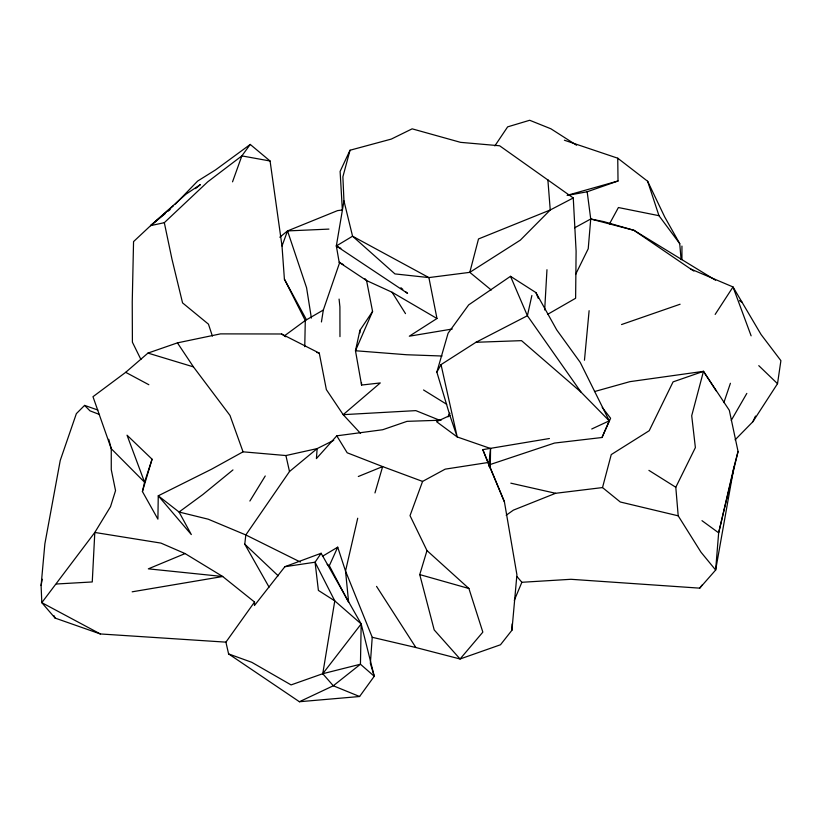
<?xml version="1.0" encoding="UTF-8"?>
<svg xmlns="http://www.w3.org/2000/svg" width="822" height="822" viewBox="0 0 822 822"><rect width="100%" height="100%" fill="white"/><g stroke="black" fill="none" stroke-linecap="round" stroke-linejoin="round"><path stroke-width="1.23" d="M489.347 466.824L490.354 464.471L554.47 443.068L602.012 437.499L609.246 420.833L580.229 362.389L556.741 329.93L535.934 292.601L510.513 276.305L468.674 304.89L448.103 333.198L436.852 372.099L449.891 415.49L436.544 421.686L457.207 436.955L490.57 448.504L490.261 468.263M254.532 602.023L254.45 605.526L284.874 566.707L321.125 553.268L361.177 623.939L360.447 664.227L374.246 676.27L359.594 696.511L299.403 701.731L228.598 653.922L225.916 642.146L254.532 602.023L222.711 576.51L185.084 553.576L160.948 543.095L94.807 532.451L41.809 602.66L55.084 618.072L100.305 633.947L225.916 642.146M304.757 346.699L305.291 320.498L284.402 279.172L282.008 246.025L270.078 160.999L250.248 144.446L215.518 169.918L197.66 181.056L175.363 204.072M322.45 556.299L337.719 547.175L345.528 571.043L372.232 637.297L415.87 647.52L460.073 658.987L500.495 644.767L511.931 630.238L512.147 623.929M544.678 309.966L546.969 269.719M372.232 637.297L370.362 663.303L374.246 676.27L361.177 623.939L334.78 600.882L318.391 590.412L315.073 562.207L321.125 553.268M564.385 140.223L617.743 158.204L618.021 180.994L587.175 191.773L590.73 219.001L588.223 248.758L575.554 274.517M511.931 630.238L516.915 574.784L504.42 501.852L482.802 449.634L549.415 438.516M100.305 633.947L41.809 602.66L41.1 585.49L44.871 543.835L60.242 460.443L76.364 413.641L84.594 405.39L97.869 410.044M584.463 360.221L589.117 310.685M488.7 465.982L490.57 448.504M269.061 587.114L244.771 544.185L245.819 534.947L289.508 471.52L317.138 448.607L333.742 440.335M735.104 439.842L752.87 421.727L777.52 383.689L780.9 360.653L761.069 334.523L733.019 286.95L690.655 268.989L633.957 230.314L603.584 221.57L590.73 219.001L574.629 227.817M321.433 321.957L323.334 310.028L339.753 262.29M359.594 696.511L333.3 685.774L322.758 673.711L334.78 600.882L315.073 562.207L284.874 566.707M452.264 329.016L409.325 336.198L436.975 318.504L392.073 292.252L366.571 280.559L339.188 262.352L336.332 245.973L343.956 200.907L342.887 176.802L350.028 150.231L391.313 139.082L412.141 128.838L460.567 142.35L499.622 145.771L573.263 197.968L576.109 251.172L575.616 298.263L547.565 314.394M41.1 585.49L42.241 579.253M594.481 391.57L629.899 381.655L703.478 371.339L729.32 410.312L738.053 451.473L733.954 467.081L715.643 570.036L699.717 588.151L570.941 579.294L521.867 582.284L516.946 576.51M365.009 278.72L366.571 280.559L372.572 311.456L359.913 330.341L355.474 350.747L361.567 385.056L380.278 382.939L343.185 414.668L360.539 433.41M531.875 295.488L527.405 315.73L581.01 392.115L609.246 420.833L591.737 428.992M441.075 420.196L407.034 421.347L382.723 429.731L336.784 435.824L316.419 458.594L317.138 448.607L285.912 455.542L243.045 451.823L211.593 469.187L158.256 495.8L157.906 519.144L142.422 491.535L144.559 482.216L152.07 459.21L127.04 435.198L144.559 482.216L111.258 448.709L92.978 396.707L125.694 372.325L147.96 353.09L177.429 342.866L220.491 333.876L281.556 333.989L319.275 353.121L326.365 389.618L343.185 414.668L415.829 410.62L439.904 420.35M357.714 518.22L345.528 571.043L348.641 602.382L329.334 565.721L327.197 564.385M733.954 467.081L718.654 532.831L715.643 570.036L700.981 552.178L678.201 515.826L675.797 487.251L695.381 447.589L691.703 415.737L703.478 371.339L673.074 381.881L649.216 430.707L611.249 454.587L602.516 487.569L620.291 501.995L678.201 515.826M738.053 451.473L718.654 532.831L701.978 520.665M374.966 492.933L382.641 466.588L347.192 452.788L336.784 435.824M142.422 491.535L152.07 459.21M426.988 550.586L468.91 588.501L482.843 632.128L460.073 658.987L434.191 629.909L419.744 574.588L426.988 550.586L410.024 515.651L422.58 481.415L445.185 469.146L487.929 462.529L504.42 501.852M723.874 402.595L730.409 383.278M232.534 181.837L241.853 155.892L250.248 144.446M282.008 246.025L287.536 230.92L337.513 210.627L342.476 209.97M449.048 415.47L449.881 413.209M448.072 416.857L449.542 413.374M514.274 600.368L521.867 582.284M372.572 311.456L355.474 350.747L406.613 354.744L442.02 356.018M602.012 437.499L610.612 418.264L602.238 407.404M329.334 565.721L337.719 547.175M752.87 421.727L755.5 416.055M350.028 150.231L340.113 171.418L342.384 210.442M609.462 223.944L618.411 207.534L658.967 215.683L679.743 243.661L681.099 259.649M436.852 372.099L441.034 364.619L475.969 342.281L527.405 315.73L510.513 276.305M731.251 420.381L746.818 393.409M249.878 501.04L265.249 475.979M715.161 314.415L733.019 286.95L751.123 335.828M494.844 145.905L507.636 126.865L529.687 120.269L550.894 128.787L576.561 145.227M699.717 588.151L701.957 585.151M228.598 653.922L251.768 662.306L291.08 684.911L322.758 673.711L361.177 623.939M140.911 359.461L132.404 342.209L132.239 301.993L133.554 241.606L150.621 225.629L164.318 222.68L207.668 181.888L241.853 155.892L270.078 160.999M165.263 213.556L150.621 225.629L185.936 194.208L200.414 184.57L195.533 188.587M150.621 225.629L173.463 205.726M168.191 211.141L170.144 209.528M232.965 469.927L202.829 494.556L179.052 512.024L158.256 495.8L191.321 534.567L179.052 512.024L208.223 519.196L245.819 534.947L300.369 562.043M279.799 237.209L287.536 230.92L328.934 229.102M284.628 335.695L305.291 320.498L323.334 310.028M506.188 515.271L513.349 510.154L555.59 493.292L602.516 487.569M405.678 291.769L407.578 293.382L336.332 245.973L352.566 236.212L428.889 277.589L469.794 272.349L520.347 240.127L550.247 209.98L573.263 197.968M299.403 701.731L333.3 685.774L360.447 664.227L322.758 673.711M185.084 553.576L148.34 568.845L222.711 576.51L132.157 591.819M358.31 476.503L382.641 466.588L422.58 481.415M621.555 324.546L680.102 304.232M567.098 195.359L618.021 180.994M568.392 195.235L587.175 191.773M56.451 584L92.259 581.955L94.807 532.451L110.518 506.671L115.542 490.631L111.268 469.66L111.258 448.709L108.74 439.318M475.969 342.281L521.528 340.647L581.01 392.115M510.811 483.161L555.59 493.292M590.73 219.001L633.957 230.314L715.561 280.22M316.85 352.474L319.275 353.121M419.744 574.588L468.91 588.501M147.96 353.09L193.437 366.879L229.985 415.429L243.045 451.823M99.513 414.504L89.978 410.836L84.594 405.39M336.332 245.973L340.883 248.347M125.694 372.325L148.844 384.727M339.188 262.352L343.575 264.694M423.536 389.967L446.706 404.311M648.918 470.379L675.797 487.251M690.655 268.989L693.86 271.065M739.81 300.852L741.947 302.239L739.995 300.605M281.556 333.989L285.758 336.753M617.743 158.204L647.633 181.261L664.762 217.059L679.743 243.661M491.258 290.022L469.794 272.349L478.507 238.955L550.247 209.98L547.863 179.679M400.9 287.731L402.811 289.354M244.771 544.185L278.206 575.811M758.768 365.646L777.52 383.689M177.429 342.866L193.437 366.879M703.478 371.339L716.25 390.923M376.548 586.374L415.87 647.52M392.073 292.252L405.503 313.634M284.402 279.172L306.442 319.727M54.088 615.75L55.084 618.072M535.934 292.601L538.318 298.417M482.802 449.634L487.929 462.529M449.891 415.49L457.207 436.955L441.034 364.619M287.536 230.92L306.575 287.741L311.384 318.083M647.633 181.261L658.967 215.683M212.384 336.106L208.459 324.166L182.556 302.886L171.952 259.084L164.318 222.68M343.956 200.907L352.566 236.212L394.94 273.911L428.889 277.589L436.975 318.504M285.912 455.542L289.508 471.52M339.085 299.085L339.907 306.873L339.969 336.64M359.913 330.341L359.995 332.889M361.495 382.507L361.567 385.056M681.941 246.076L681.941 259.639"/></g></svg>
